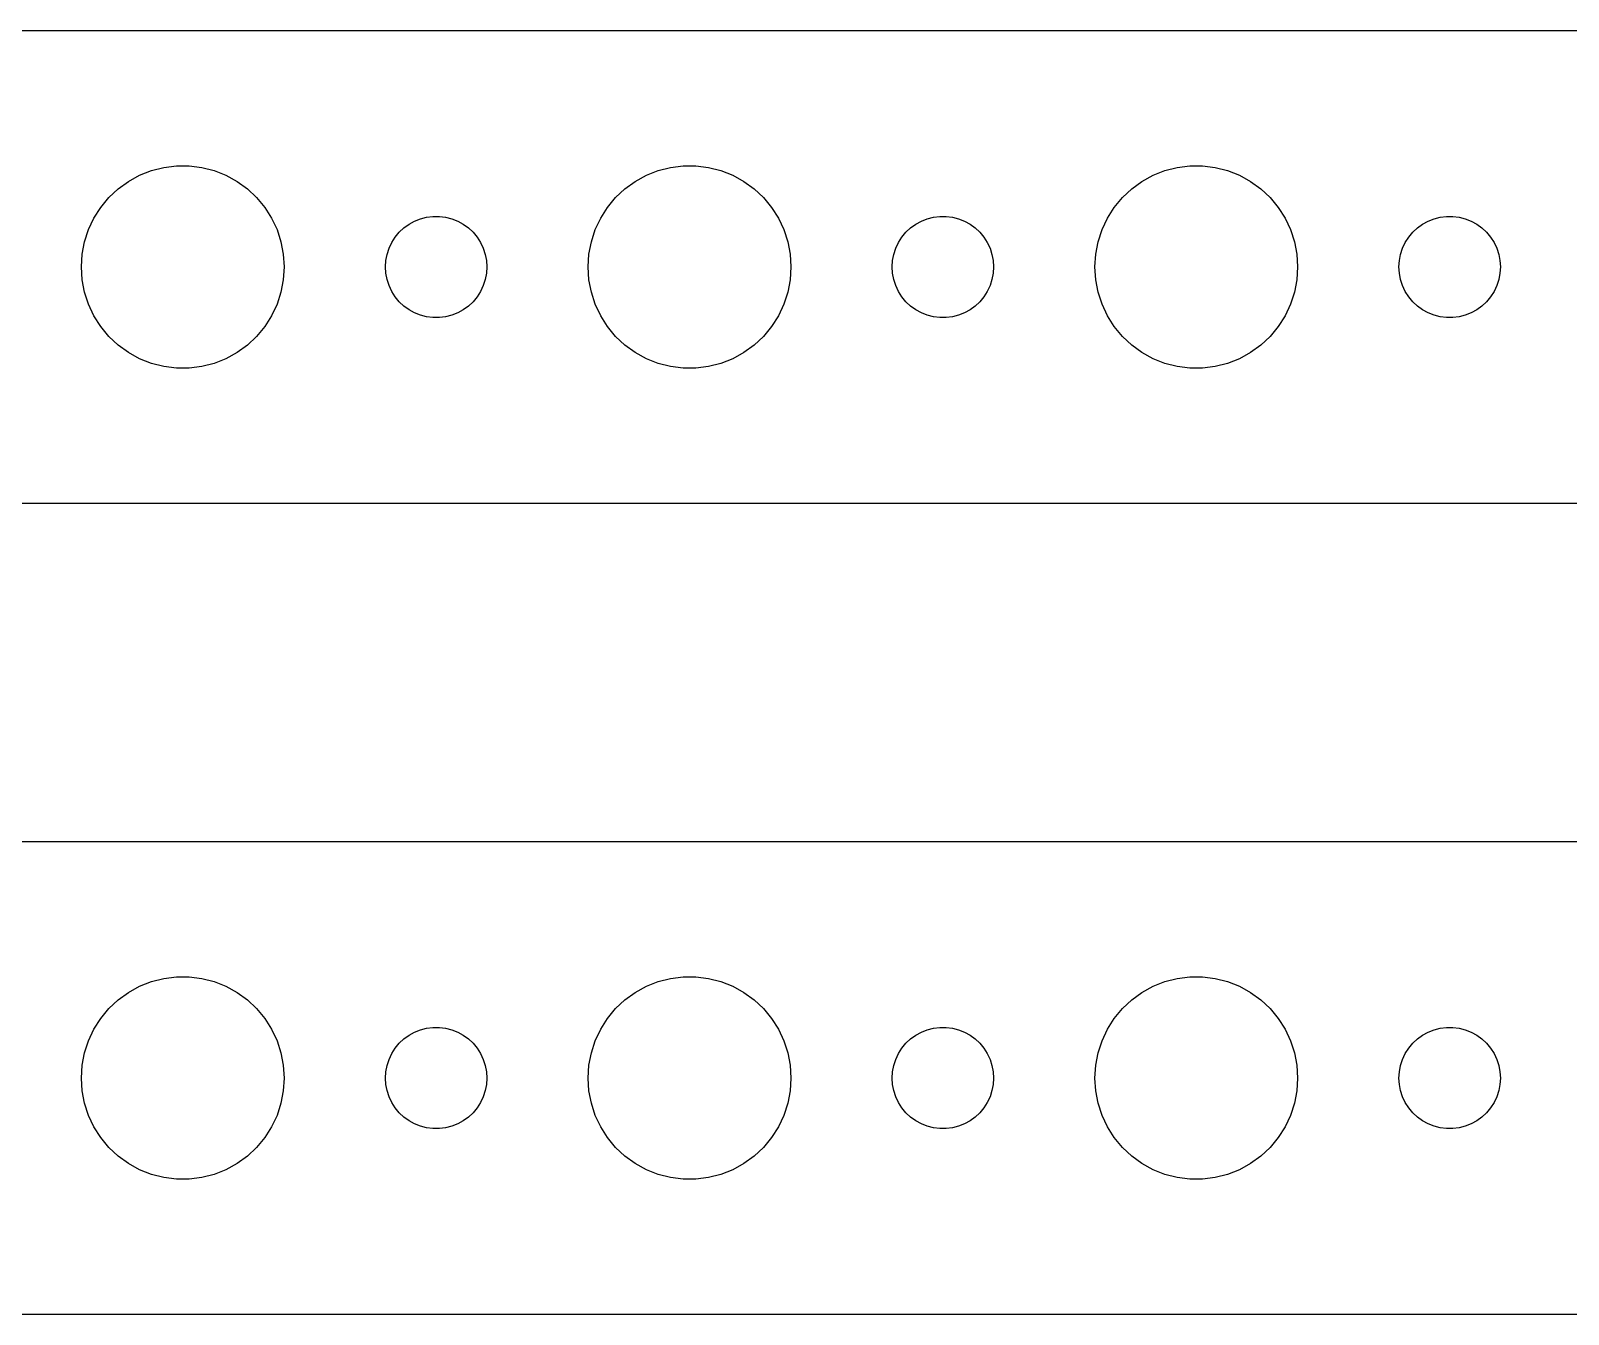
# Model space of a CAD drawing. Header units: metres. Extents: x -194 to 194, y 17 to 55.
# Drawn here: x -102 to -56.49, y 17.01 to 54.99 of the extents above; entities that cross this region are included whole.
import ezdxf

# ---------------------------------------------------------------- set-up
doc = ezdxf.new("R2010")
doc.units = ezdxf.units.M

msp = doc.modelspace()

# ---------------------------------------------------------------- linework, layer by layer
for p, q in [((189.814, 54.9901), (-189.814, 54.9901)), ((-98.0621, 50.9469), (-97.6884, 50.9941)), ((-97.6884, 50.9941), (-97.3116, 50.9941)), ((-97.3116, 50.9941), (-96.9379, 50.9469)), ((-83.0621, 50.9469), (-82.6884, 50.9941)), ((-82.6884, 50.9941), (-82.3116, 50.9941)), ((-82.3116, 50.9941), (-81.9379, 50.9469)), ((-68.0621, 50.9469), (-67.6884, 50.9941)), ((-67.6884, 50.9941), (-67.3116, 50.9941)), ((-67.3116, 50.9941), (-66.9379, 50.9469)), ((-99.4123, 50.3115), (-99.1075, 50.533)), ((-99.1075, 50.533), (-98.7773, 50.7145)), ((-98.7773, 50.7145), (-98.427, 50.8532)), ((-98.427, 50.8532), (-98.0621, 50.9469)), ((-96.9379, 50.9469), (-96.573, 50.8532)), ((-96.573, 50.8532), (-96.2227, 50.7145)), ((-96.2227, 50.7145), (-95.8925, 50.533)), ((-95.8925, 50.533), (-95.5877, 50.3115)), ((-84.4123, 50.3115), (-84.1075, 50.533)), ((-84.1075, 50.533), (-83.7773, 50.7145)), ((-83.7773, 50.7145), (-83.427, 50.8532)), ((-83.427, 50.8532), (-83.0621, 50.9469)), ((-81.9379, 50.9469), (-81.573, 50.8532)), ((-81.573, 50.8532), (-81.2227, 50.7145)), ((-81.2227, 50.7145), (-80.8925, 50.533)), ((-80.8925, 50.533), (-80.5877, 50.3115)), ((-69.4123, 50.3115), (-69.1075, 50.533)), ((-69.1075, 50.533), (-68.7773, 50.7145)), ((-68.7773, 50.7145), (-68.427, 50.8532)), ((-68.427, 50.8532), (-68.0621, 50.9469)), ((-66.9379, 50.9469), (-66.573, 50.8532)), ((-66.573, 50.8532), (-66.2227, 50.7145)), ((-66.2227, 50.7145), (-65.8925, 50.533)), ((-65.8925, 50.533), (-65.5877, 50.3115)), ((-99.6869, 50.0536), (-99.4123, 50.3115)), ((-95.5877, 50.3115), (-95.3131, 50.0536)), ((-84.6869, 50.0536), (-84.4123, 50.3115)), ((-80.5877, 50.3115), (-80.3131, 50.0536)), ((-69.6869, 50.0536), (-69.4123, 50.3115)), ((-65.5877, 50.3115), (-65.3131, 50.0536)), ((-100.129, 49.4453), (-99.927, 49.7634)), ((-99.927, 49.7634), (-99.6869, 50.0536)), ((-95.3131, 50.0536), (-95.073, 49.7634)), ((-95.073, 49.7634), (-94.8711, 49.4453)), ((-85.1289, 49.4453), (-84.927, 49.7634)), ((-84.927, 49.7634), (-84.6869, 50.0536)), ((-80.3131, 50.0536), (-80.073, 49.7634)), ((-80.073, 49.7634), (-79.8711, 49.4453)), ((-70.1289, 49.4453), (-69.927, 49.7634)), ((-69.927, 49.7634), (-69.6869, 50.0536)), ((-65.3131, 50.0536), (-65.073, 49.7634)), ((-65.073, 49.7634), (-64.8711, 49.4453)), ((-100.289, 49.1044), (-100.129, 49.4453)), ((-94.8711, 49.4453), (-94.7107, 49.1044)), ((-91.0934, 49.0268), (-90.9561, 49.1558)), ((-90.9561, 49.1558), (-90.8037, 49.2665)), ((-90.8037, 49.2665), (-90.6387, 49.3572)), ((-90.6387, 49.3572), (-90.4635, 49.4266)), ((-90.4635, 49.4266), (-90.2811, 49.4734)), ((-90.2811, 49.4734), (-90.0942, 49.497)), ((-90.0942, 49.497), (-89.9058, 49.497)), ((-89.9058, 49.497), (-89.7189, 49.4734)), ((-89.7189, 49.4734), (-89.5365, 49.4266)), ((-89.5365, 49.4266), (-89.3613, 49.3572)), ((-89.3613, 49.3572), (-89.1963, 49.2665)), ((-89.1963, 49.2665), (-89.0439, 49.1558)), ((-89.0439, 49.1558), (-88.9065, 49.0268)), ((-85.2893, 49.1044), (-85.1289, 49.4453)), ((-79.8711, 49.4453), (-79.7107, 49.1044)), ((-76.0934, 49.0268), (-75.9561, 49.1558)), ((-75.9561, 49.1558), (-75.8037, 49.2665)), ((-75.8037, 49.2665), (-75.6387, 49.3572)), ((-75.6387, 49.3572), (-75.4635, 49.4266)), ((-75.4635, 49.4266), (-75.2811, 49.4734)), ((-75.2811, 49.4734), (-75.0942, 49.497)), ((-75.0942, 49.497), (-74.9058, 49.497)), ((-74.9058, 49.497), (-74.7189, 49.4734)), ((-74.7189, 49.4734), (-74.5365, 49.4266)), ((-74.5365, 49.4266), (-74.3613, 49.3572)), ((-74.3613, 49.3572), (-74.1963, 49.2665)), ((-74.1963, 49.2665), (-74.0439, 49.1558)), ((-74.0439, 49.1558), (-73.9065, 49.0268)), ((-70.2893, 49.1044), (-70.1289, 49.4453)), ((-64.8711, 49.4453), (-64.7107, 49.1044)), ((-61.0934, 49.0268), (-60.9561, 49.1558)), ((-60.9561, 49.1558), (-60.8037, 49.2665)), ((-60.8037, 49.2665), (-60.6387, 49.3572)), ((-60.6387, 49.3572), (-60.4635, 49.4266)), ((-60.4635, 49.4266), (-60.2811, 49.4734)), ((-60.2811, 49.4734), (-60.0942, 49.497)), ((-60.0942, 49.497), (-59.9058, 49.497)), ((-59.9058, 49.497), (-59.7189, 49.4734)), ((-59.7189, 49.4734), (-59.5365, 49.4266)), ((-59.5365, 49.4266), (-59.3613, 49.3572)), ((-59.3613, 49.3572), (-59.1963, 49.2665)), ((-59.1963, 49.2665), (-59.0439, 49.1558)), ((-59.0439, 49.1558), (-58.9065, 49.0268)), ((-100.476, 48.376), (-100.406, 48.7461)), ((-100.406, 48.7461), (-100.289, 49.1044)), ((-94.7107, 49.1044), (-94.5943, 48.7461)), ((-94.5943, 48.7461), (-94.5237, 48.376)), ((-91.3947, 48.5522), (-91.3145, 48.7226)), ((-91.3145, 48.7226), (-91.2135, 48.8817)), ((-91.2135, 48.8817), (-91.0934, 49.0268)), ((-88.9065, 49.0268), (-88.7865, 48.8817)), ((-88.7865, 48.8817), (-88.6855, 48.7226)), ((-88.6855, 48.7226), (-88.6053, 48.5522)), ((-85.4763, 48.376), (-85.4057, 48.7461)), ((-85.4057, 48.7461), (-85.2893, 49.1044)), ((-79.7107, 49.1044), (-79.5943, 48.7461)), ((-79.5943, 48.7461), (-79.5237, 48.376)), ((-76.3947, 48.5522), (-76.3145, 48.7226)), ((-76.3145, 48.7226), (-76.2135, 48.8817)), ((-76.2135, 48.8817), (-76.0934, 49.0268)), ((-73.9065, 49.0268), (-73.7865, 48.8817)), ((-73.7865, 48.8817), (-73.6855, 48.7226)), ((-73.6855, 48.7226), (-73.6053, 48.5522)), ((-70.4763, 48.376), (-70.4057, 48.7461)), ((-70.4057, 48.7461), (-70.2893, 49.1044)), ((-64.7107, 49.1044), (-64.5943, 48.7461)), ((-64.5943, 48.7461), (-64.5237, 48.376)), ((-61.3947, 48.5522), (-61.3145, 48.7226)), ((-61.3145, 48.7226), (-61.2135, 48.8817)), ((-61.2135, 48.8817), (-61.0934, 49.0268)), ((-58.9065, 49.0268), (-58.7865, 48.8817)), ((-58.7865, 48.8817), (-58.6855, 48.7226)), ((-58.6855, 48.7226), (-58.6053, 48.5522)), ((-100.5, 48), (-100.476, 48.376)), ((-94.5237, 48.376), (-94.5, 48)), ((-91.4882, 48.188), (-91.4529, 48.373)), ((-91.4529, 48.373), (-91.3947, 48.5522)), ((-88.6053, 48.5522), (-88.5471, 48.373)), ((-88.5471, 48.373), (-88.5118, 48.188)), ((-85.5, 48), (-85.4763, 48.376)), ((-79.5237, 48.376), (-79.5, 48)), ((-76.4882, 48.188), (-76.4529, 48.373)), ((-76.4529, 48.373), (-76.3947, 48.5522)), ((-73.6053, 48.5522), (-73.5471, 48.373)), ((-73.5471, 48.373), (-73.5118, 48.188)), ((-70.5, 48), (-70.4763, 48.376)), ((-64.5237, 48.376), (-64.5, 48)), ((-61.4882, 48.188), (-61.4529, 48.373)), ((-61.4529, 48.373), (-61.3947, 48.5522)), ((-58.6053, 48.5522), (-58.5471, 48.373)), ((-58.5471, 48.373), (-58.5118, 48.188)), ((-100.476, 47.624), (-100.5, 48)), ((-94.5, 48), (-94.5237, 47.624)), ((-91.5, 48), (-91.4882, 48.188)), ((-91.4882, 47.812), (-91.5, 48)), ((-91.4529, 47.627), (-91.4882, 47.812)), ((-88.5118, 47.812), (-88.5471, 47.627)), ((-88.5118, 48.188), (-88.5, 48)), ((-88.5, 48), (-88.5118, 47.812)), ((-85.4763, 47.624), (-85.5, 48)), ((-79.5, 48), (-79.5237, 47.624)), ((-76.5, 48), (-76.4882, 48.188)), ((-76.4882, 47.812), (-76.5, 48)), ((-76.4529, 47.627), (-76.4882, 47.812)), ((-73.5118, 47.812), (-73.5471, 47.627)), ((-73.5118, 48.188), (-73.5, 48)), ((-73.5, 48), (-73.5118, 47.812)), ((-70.4763, 47.624), (-70.5, 48)), ((-64.5, 48), (-64.5237, 47.624)), ((-61.5, 48), (-61.4882, 48.188)), ((-61.4882, 47.812), (-61.5, 48)), ((-61.4529, 47.627), (-61.4882, 47.812)), ((-58.5118, 47.812), (-58.5471, 47.627)), ((-58.5118, 48.188), (-58.5, 48)), ((-58.5, 48), (-58.5118, 47.812)), ((-100.406, 47.2539), (-100.476, 47.624)), ((-94.5237, 47.624), (-94.5943, 47.2539)), ((-91.3947, 47.4478), (-91.4529, 47.627)), ((-91.3145, 47.2774), (-91.3947, 47.4478)), ((-88.6053, 47.4478), (-88.6855, 47.2774)), ((-88.5471, 47.627), (-88.6053, 47.4478)), ((-85.4057, 47.2539), (-85.4763, 47.624)), ((-79.5237, 47.624), (-79.5943, 47.2539)), ((-76.3947, 47.4478), (-76.4529, 47.627)), ((-76.3145, 47.2774), (-76.3947, 47.4478)), ((-73.6053, 47.4478), (-73.6855, 47.2774)), ((-73.5471, 47.627), (-73.6053, 47.4478)), ((-70.4057, 47.2539), (-70.4763, 47.624)), ((-64.5237, 47.624), (-64.5943, 47.2539)), ((-61.3947, 47.4478), (-61.4529, 47.627)), ((-61.3145, 47.2774), (-61.3947, 47.4478)), ((-58.6053, 47.4478), (-58.6855, 47.2774)), ((-58.5471, 47.627), (-58.6053, 47.4478)), ((-100.289, 46.8956), (-100.406, 47.2539)), ((-100.129, 46.5547), (-100.289, 46.8956)), ((-94.7107, 46.8956), (-94.8711, 46.5547)), ((-94.5943, 47.2539), (-94.7107, 46.8956)), ((-91.2135, 47.1183), (-91.3145, 47.2774)), ((-91.0934, 46.9732), (-91.2135, 47.1183)), ((-90.9561, 46.8442), (-91.0934, 46.9732)), ((-88.9065, 46.9732), (-89.0439, 46.8442)), ((-88.7865, 47.1183), (-88.9065, 46.9732)), ((-88.6855, 47.2774), (-88.7865, 47.1183)), ((-85.2893, 46.8956), (-85.4057, 47.2539)), ((-85.1289, 46.5547), (-85.2893, 46.8956)), ((-79.7107, 46.8956), (-79.8711, 46.5547)), ((-79.5943, 47.2539), (-79.7107, 46.8956)), ((-76.2135, 47.1183), (-76.3145, 47.2774)), ((-76.0934, 46.9732), (-76.2135, 47.1183)), ((-75.9561, 46.8442), (-76.0934, 46.9732)), ((-73.9065, 46.9732), (-74.0439, 46.8442)), ((-73.7865, 47.1183), (-73.9065, 46.9732)), ((-73.6855, 47.2774), (-73.7865, 47.1183)), ((-70.2893, 46.8956), (-70.4057, 47.2539)), ((-70.1289, 46.5547), (-70.2893, 46.8956)), ((-64.7107, 46.8956), (-64.8711, 46.5547)), ((-64.5943, 47.2539), (-64.7107, 46.8956)), ((-61.2135, 47.1183), (-61.3145, 47.2774)), ((-61.0934, 46.9732), (-61.2135, 47.1183)), ((-60.9561, 46.8442), (-61.0934, 46.9732)), ((-58.9065, 46.9732), (-59.0439, 46.8442)), ((-58.7865, 47.1183), (-58.9065, 46.9732)), ((-58.6855, 47.2774), (-58.7865, 47.1183)), ((-99.927, 46.2366), (-100.129, 46.5547)), ((-94.8711, 46.5547), (-95.073, 46.2366)), ((-90.8037, 46.7335), (-90.9561, 46.8442)), ((-90.6387, 46.6428), (-90.8037, 46.7335)), ((-90.4635, 46.5734), (-90.6387, 46.6428)), ((-90.2811, 46.5266), (-90.4635, 46.5734)), ((-90.0942, 46.503), (-90.2811, 46.5266)), ((-89.9058, 46.503), (-90.0942, 46.503)), ((-89.7189, 46.5266), (-89.9058, 46.503)), ((-89.5365, 46.5734), (-89.7189, 46.5266)), ((-89.3613, 46.6428), (-89.5365, 46.5734)), ((-89.1963, 46.7335), (-89.3613, 46.6428)), ((-89.0439, 46.8442), (-89.1963, 46.7335)), ((-84.927, 46.2366), (-85.1289, 46.5547)), ((-79.8711, 46.5547), (-80.073, 46.2366)), ((-75.8037, 46.7335), (-75.9561, 46.8442)), ((-75.6387, 46.6428), (-75.8037, 46.7335)), ((-75.4635, 46.5734), (-75.6387, 46.6428)), ((-75.2811, 46.5266), (-75.4635, 46.5734)), ((-75.0942, 46.503), (-75.2811, 46.5266)), ((-74.9058, 46.503), (-75.0942, 46.503)), ((-74.7189, 46.5266), (-74.9058, 46.503)), ((-74.5365, 46.5734), (-74.7189, 46.5266)), ((-74.3613, 46.6428), (-74.5365, 46.5734)), ((-74.1963, 46.7335), (-74.3613, 46.6428)), ((-74.0439, 46.8442), (-74.1963, 46.7335)), ((-69.927, 46.2366), (-70.1289, 46.5547)), ((-64.8711, 46.5547), (-65.073, 46.2366)), ((-60.8037, 46.7335), (-60.9561, 46.8442)), ((-60.6387, 46.6428), (-60.8037, 46.7335)), ((-60.4635, 46.5734), (-60.6387, 46.6428)), ((-60.2811, 46.5266), (-60.4635, 46.5734)), ((-60.0942, 46.503), (-60.2811, 46.5266)), ((-59.9058, 46.503), (-60.0942, 46.503)), ((-59.7189, 46.5266), (-59.9058, 46.503)), ((-59.5365, 46.5734), (-59.7189, 46.5266)), ((-59.3613, 46.6428), (-59.5365, 46.5734)), ((-59.1963, 46.7335), (-59.3613, 46.6428)), ((-59.0439, 46.8442), (-59.1963, 46.7335)), ((-99.6869, 45.9464), (-99.927, 46.2366)), ((-95.073, 46.2366), (-95.3131, 45.9464)), ((-84.6869, 45.9464), (-84.927, 46.2366)), ((-80.073, 46.2366), (-80.3131, 45.9464)), ((-69.6869, 45.9464), (-69.927, 46.2366)), ((-65.073, 46.2366), (-65.3131, 45.9464)), ((-99.4123, 45.6885), (-99.6869, 45.9464)), ((-99.1075, 45.467), (-99.4123, 45.6885)), ((-95.5877, 45.6885), (-95.8925, 45.467)), ((-95.3131, 45.9464), (-95.5877, 45.6885)), ((-84.4123, 45.6885), (-84.6869, 45.9464)), ((-84.1075, 45.467), (-84.4123, 45.6885)), ((-80.5877, 45.6885), (-80.8925, 45.467)), ((-80.3131, 45.9464), (-80.5877, 45.6885)), ((-69.4123, 45.6885), (-69.6869, 45.9464)), ((-69.1075, 45.467), (-69.4123, 45.6885)), ((-65.5877, 45.6885), (-65.8925, 45.467)), ((-65.3131, 45.9464), (-65.5877, 45.6885)), ((-98.7773, 45.2855), (-99.1075, 45.467)), ((-98.427, 45.1468), (-98.7773, 45.2855)), ((-98.0621, 45.0531), (-98.427, 45.1468)), ((-96.573, 45.1468), (-96.9379, 45.0531)), ((-96.2227, 45.2855), (-96.573, 45.1468)), ((-95.8925, 45.467), (-96.2227, 45.2855)), ((-83.7773, 45.2855), (-84.1075, 45.467)), ((-83.427, 45.1468), (-83.7773, 45.2855)), ((-83.0621, 45.0531), (-83.427, 45.1468)), ((-81.573, 45.1468), (-81.9379, 45.0531)), ((-81.2227, 45.2855), (-81.573, 45.1468)), ((-80.8925, 45.467), (-81.2227, 45.2855)), ((-68.7773, 45.2855), (-69.1075, 45.467)), ((-68.427, 45.1468), (-68.7773, 45.2855)), ((-68.0621, 45.0531), (-68.427, 45.1468)), ((-66.573, 45.1468), (-66.9379, 45.0531)), ((-66.2227, 45.2855), (-66.573, 45.1468)), ((-65.8925, 45.467), (-66.2227, 45.2855)), ((-97.6884, 45.0059), (-98.0621, 45.0531)), ((-97.3116, 45.0059), (-97.6884, 45.0059)), ((-96.9379, 45.0531), (-97.3116, 45.0059)), ((-82.6884, 45.0059), (-83.0621, 45.0531)), ((-82.3116, 45.0059), (-82.6884, 45.0059)), ((-81.9379, 45.0531), (-82.3116, 45.0059)), ((-67.6884, 45.0059), (-68.0621, 45.0531)), ((-67.3116, 45.0059), (-67.6884, 45.0059)), ((-66.9379, 45.0531), (-67.3116, 45.0059)), ((-189.814, 41.0099), (189.814, 41.0099)), ((189.814, 30.9901), (-189.814, 30.9901)), ((-98.7773, 26.7145), (-98.427, 26.8532)), ((-98.427, 26.8532), (-98.0621, 26.9469)), ((-98.0621, 26.9469), (-97.6884, 26.9941)), ((-97.6884, 26.9941), (-97.3116, 26.9941)), ((-97.3116, 26.9941), (-96.9379, 26.9469)), ((-96.9379, 26.9469), (-96.573, 26.8532)), ((-96.573, 26.8532), (-96.2227, 26.7145)), ((-83.7773, 26.7145), (-83.427, 26.8532)), ((-83.427, 26.8532), (-83.0621, 26.9469)), ((-83.0621, 26.9469), (-82.6884, 26.9941)), ((-82.6884, 26.9941), (-82.3116, 26.9941)), ((-82.3116, 26.9941), (-81.9379, 26.9469)), ((-81.9379, 26.9469), (-81.573, 26.8532)), ((-81.573, 26.8532), (-81.2227, 26.7145)), ((-68.7773, 26.7145), (-68.427, 26.8532)), ((-68.427, 26.8532), (-68.0621, 26.9469)), ((-68.0621, 26.9469), (-67.6884, 26.9941)), ((-67.6884, 26.9941), (-67.3116, 26.9941)), ((-67.3116, 26.9941), (-66.9379, 26.9469)), ((-66.9379, 26.9469), (-66.573, 26.8532)), ((-66.573, 26.8532), (-66.2227, 26.7145)), ((-99.4123, 26.3115), (-99.1075, 26.533)), ((-99.1075, 26.533), (-98.7773, 26.7145)), ((-96.2227, 26.7145), (-95.8925, 26.533)), ((-95.8925, 26.533), (-95.5877, 26.3115)), ((-84.4123, 26.3115), (-84.1075, 26.533)), ((-84.1075, 26.533), (-83.7773, 26.7145)), ((-81.2227, 26.7145), (-80.8925, 26.533)), ((-80.8925, 26.533), (-80.5877, 26.3115)), ((-69.4123, 26.3115), (-69.1075, 26.533)), ((-69.1075, 26.533), (-68.7773, 26.7145)), ((-66.2227, 26.7145), (-65.8925, 26.533)), ((-65.8925, 26.533), (-65.5877, 26.3115)), ((-99.927, 25.7634), (-99.6869, 26.0536)), ((-99.6869, 26.0536), (-99.4123, 26.3115)), ((-95.5877, 26.3115), (-95.3131, 26.0536)), ((-95.3131, 26.0536), (-95.073, 25.7634)), ((-84.927, 25.7634), (-84.6869, 26.0536)), ((-84.6869, 26.0536), (-84.4123, 26.3115)), ((-80.5877, 26.3115), (-80.3131, 26.0536)), ((-80.3131, 26.0536), (-80.073, 25.7634)), ((-69.927, 25.7634), (-69.6869, 26.0536)), ((-69.6869, 26.0536), (-69.4123, 26.3115)), ((-65.5877, 26.3115), (-65.3131, 26.0536)), ((-65.3131, 26.0536), (-65.073, 25.7634)), ((-100.129, 25.4453), (-99.927, 25.7634)), ((-95.073, 25.7634), (-94.8711, 25.4453)), ((-90.2811, 25.4734), (-90.0942, 25.497)), ((-90.0942, 25.497), (-89.9058, 25.497)), ((-89.9058, 25.497), (-89.7189, 25.4734)), ((-85.1289, 25.4453), (-84.927, 25.7634)), ((-80.073, 25.7634), (-79.8711, 25.4453)), ((-75.2811, 25.4734), (-75.0942, 25.497)), ((-75.0942, 25.497), (-74.9058, 25.497)), ((-74.9058, 25.497), (-74.7189, 25.4734)), ((-70.1289, 25.4453), (-69.927, 25.7634)), ((-65.073, 25.7634), (-64.8711, 25.4453)), ((-60.2811, 25.4734), (-60.0942, 25.497)), ((-60.0942, 25.497), (-59.9058, 25.497)), ((-59.9058, 25.497), (-59.7189, 25.4734)), ((-100.406, 24.7461), (-100.289, 25.1044)), ((-100.289, 25.1044), (-100.129, 25.4453)), ((-94.8711, 25.4453), (-94.7107, 25.1044)), ((-94.7107, 25.1044), (-94.5943, 24.7461)), ((-91.0934, 25.0268), (-90.9561, 25.1558)), ((-90.9561, 25.1558), (-90.8037, 25.2665)), ((-90.8037, 25.2665), (-90.6387, 25.3572)), ((-90.6387, 25.3572), (-90.4635, 25.4266)), ((-90.4635, 25.4266), (-90.2811, 25.4734)), ((-89.7189, 25.4734), (-89.5365, 25.4266)), ((-89.5365, 25.4266), (-89.3613, 25.3572)), ((-89.3613, 25.3572), (-89.1963, 25.2665)), ((-89.1963, 25.2665), (-89.0439, 25.1558)), ((-89.0439, 25.1558), (-88.9065, 25.0268)), ((-85.4057, 24.7461), (-85.2893, 25.1044)), ((-85.2893, 25.1044), (-85.1289, 25.4453)), ((-79.8711, 25.4453), (-79.7107, 25.1044)), ((-79.7107, 25.1044), (-79.5943, 24.7461)), ((-76.0934, 25.0268), (-75.9561, 25.1558)), ((-75.9561, 25.1558), (-75.8037, 25.2665)), ((-75.8037, 25.2665), (-75.6387, 25.3572)), ((-75.6387, 25.3572), (-75.4635, 25.4266)), ((-75.4635, 25.4266), (-75.2811, 25.4734)), ((-74.7189, 25.4734), (-74.5365, 25.4266)), ((-74.5365, 25.4266), (-74.3613, 25.3572)), ((-74.3613, 25.3572), (-74.1963, 25.2665)), ((-74.1963, 25.2665), (-74.0439, 25.1558)), ((-74.0439, 25.1558), (-73.9065, 25.0268)), ((-70.4057, 24.7461), (-70.2893, 25.1044)), ((-70.2893, 25.1044), (-70.1289, 25.4453)), ((-64.8711, 25.4453), (-64.7107, 25.1044)), ((-64.7107, 25.1044), (-64.5943, 24.7461)), ((-61.0934, 25.0268), (-60.9561, 25.1558)), ((-60.9561, 25.1558), (-60.8037, 25.2665)), ((-60.8037, 25.2665), (-60.6387, 25.3572)), ((-60.6387, 25.3572), (-60.4635, 25.4266)), ((-60.4635, 25.4266), (-60.2811, 25.4734)), ((-59.7189, 25.4734), (-59.5365, 25.4266)), ((-59.5365, 25.4266), (-59.3613, 25.3572)), ((-59.3613, 25.3572), (-59.1963, 25.2665)), ((-59.1963, 25.2665), (-59.0439, 25.1558)), ((-59.0439, 25.1558), (-58.9065, 25.0268)), ((-100.476, 24.376), (-100.406, 24.7461)), ((-94.5943, 24.7461), (-94.5237, 24.376)), ((-91.3947, 24.5522), (-91.3145, 24.7226)), ((-91.3145, 24.7226), (-91.2135, 24.8817)), ((-91.2135, 24.8817), (-91.0934, 25.0268)), ((-88.9065, 25.0268), (-88.7865, 24.8817)), ((-88.7865, 24.8817), (-88.6855, 24.7226)), ((-88.6855, 24.7226), (-88.6053, 24.5522)), ((-85.4763, 24.376), (-85.4057, 24.7461)), ((-79.5943, 24.7461), (-79.5237, 24.376)), ((-76.3947, 24.5522), (-76.3145, 24.7226)), ((-76.3145, 24.7226), (-76.2135, 24.8817)), ((-76.2135, 24.8817), (-76.0934, 25.0268)), ((-73.9065, 25.0268), (-73.7865, 24.8817)), ((-73.7865, 24.8817), (-73.6855, 24.7226)), ((-73.6855, 24.7226), (-73.6053, 24.5522)), ((-70.4763, 24.376), (-70.4057, 24.7461)), ((-64.5943, 24.7461), (-64.5237, 24.376)), ((-61.3947, 24.5522), (-61.3145, 24.7226)), ((-61.3145, 24.7226), (-61.2135, 24.8817)), ((-61.2135, 24.8817), (-61.0934, 25.0268)), ((-58.9065, 25.0268), (-58.7865, 24.8817)), ((-58.7865, 24.8817), (-58.6855, 24.7226)), ((-58.6855, 24.7226), (-58.6053, 24.5522)), ((-100.5, 24), (-100.476, 24.376)), ((-94.5237, 24.376), (-94.5, 24)), ((-91.5, 24), (-91.4882, 24.188)), ((-91.4882, 24.188), (-91.4529, 24.373)), ((-91.4529, 24.373), (-91.3947, 24.5522)), ((-88.6053, 24.5522), (-88.5471, 24.373)), ((-88.5471, 24.373), (-88.5118, 24.188)), ((-88.5118, 24.188), (-88.5, 24)), ((-85.5, 24), (-85.4763, 24.376)), ((-79.5237, 24.376), (-79.5, 24)), ((-76.5, 24), (-76.4882, 24.188)), ((-76.4882, 24.188), (-76.4529, 24.373)), ((-76.4529, 24.373), (-76.3947, 24.5522)), ((-73.6053, 24.5522), (-73.5471, 24.373)), ((-73.5471, 24.373), (-73.5118, 24.188)), ((-73.5118, 24.188), (-73.5, 24)), ((-70.5, 24), (-70.4763, 24.376)), ((-64.5237, 24.376), (-64.5, 24)), ((-61.5, 24), (-61.4882, 24.188)), ((-61.4882, 24.188), (-61.4529, 24.373)), ((-61.4529, 24.373), (-61.3947, 24.5522)), ((-58.6053, 24.5522), (-58.5471, 24.373)), ((-58.5471, 24.373), (-58.5118, 24.188)), ((-58.5118, 24.188), (-58.5, 24)), ((-100.476, 23.624), (-100.5, 24)), ((-94.5, 24), (-94.5237, 23.624)), ((-91.4882, 23.812), (-91.5, 24)), ((-91.4529, 23.627), (-91.4882, 23.812)), ((-88.5118, 23.812), (-88.5471, 23.627)), ((-88.5, 24), (-88.5118, 23.812)), ((-85.4763, 23.624), (-85.5, 24)), ((-79.5, 24), (-79.5237, 23.624)), ((-76.4882, 23.812), (-76.5, 24)), ((-76.4529, 23.627), (-76.4882, 23.812)), ((-73.5118, 23.812), (-73.5471, 23.627)), ((-73.5, 24), (-73.5118, 23.812)), ((-70.4763, 23.624), (-70.5, 24)), ((-64.5, 24), (-64.5237, 23.624)), ((-61.4882, 23.812), (-61.5, 24)), ((-61.4529, 23.627), (-61.4882, 23.812)), ((-58.5118, 23.812), (-58.5471, 23.627)), ((-58.5, 24), (-58.5118, 23.812)), ((-100.406, 23.2539), (-100.476, 23.624)), ((-100.289, 22.8956), (-100.406, 23.2539)), ((-94.5943, 23.2539), (-94.7107, 22.8956)), ((-94.5237, 23.624), (-94.5943, 23.2539)), ((-91.3947, 23.4478), (-91.4529, 23.627)), ((-91.3145, 23.2774), (-91.3947, 23.4478)), ((-91.2135, 23.1183), (-91.3145, 23.2774)), ((-88.6855, 23.2774), (-88.7865, 23.1183)), ((-88.6053, 23.4478), (-88.6855, 23.2774)), ((-88.5471, 23.627), (-88.6053, 23.4478)), ((-85.4057, 23.2539), (-85.4763, 23.624)), ((-85.2893, 22.8956), (-85.4057, 23.2539)), ((-79.5943, 23.2539), (-79.7107, 22.8956)), ((-79.5237, 23.624), (-79.5943, 23.2539)), ((-76.3947, 23.4478), (-76.4529, 23.627)), ((-76.3145, 23.2774), (-76.3947, 23.4478)), ((-76.2135, 23.1183), (-76.3145, 23.2774)), ((-73.6855, 23.2774), (-73.7865, 23.1183)), ((-73.6053, 23.4478), (-73.6855, 23.2774)), ((-73.5471, 23.627), (-73.6053, 23.4478)), ((-70.4057, 23.2539), (-70.4763, 23.624)), ((-70.2893, 22.8956), (-70.4057, 23.2539)), ((-64.5943, 23.2539), (-64.7107, 22.8956)), ((-64.5237, 23.624), (-64.5943, 23.2539)), ((-61.3947, 23.4478), (-61.4529, 23.627)), ((-61.3145, 23.2774), (-61.3947, 23.4478)), ((-61.2135, 23.1183), (-61.3145, 23.2774)), ((-58.6855, 23.2774), (-58.7865, 23.1183)), ((-58.6053, 23.4478), (-58.6855, 23.2774)), ((-58.5471, 23.627), (-58.6053, 23.4478)), ((-100.129, 22.5547), (-100.289, 22.8956)), ((-94.7107, 22.8956), (-94.8711, 22.5547)), ((-91.0934, 22.9732), (-91.2135, 23.1183)), ((-90.9561, 22.8442), (-91.0934, 22.9732)), ((-90.8037, 22.7335), (-90.9561, 22.8442)), ((-89.0439, 22.8442), (-89.1963, 22.7335)), ((-88.9065, 22.9732), (-89.0439, 22.8442)), ((-88.7865, 23.1183), (-88.9065, 22.9732)), ((-85.1289, 22.5547), (-85.2893, 22.8956)), ((-79.7107, 22.8956), (-79.8711, 22.5547)), ((-76.0934, 22.9732), (-76.2135, 23.1183)), ((-75.9561, 22.8442), (-76.0934, 22.9732)), ((-75.8037, 22.7335), (-75.9561, 22.8442)), ((-74.0439, 22.8442), (-74.1963, 22.7335)), ((-73.9065, 22.9732), (-74.0439, 22.8442)), ((-73.7865, 23.1183), (-73.9065, 22.9732)), ((-70.1289, 22.5547), (-70.2893, 22.8956)), ((-64.7107, 22.8956), (-64.8711, 22.5547)), ((-61.0934, 22.9732), (-61.2135, 23.1183)), ((-60.9561, 22.8442), (-61.0934, 22.9732)), ((-60.8037, 22.7335), (-60.9561, 22.8442)), ((-59.0439, 22.8442), (-59.1963, 22.7335)), ((-58.9065, 22.9732), (-59.0439, 22.8442)), ((-58.7865, 23.1183), (-58.9065, 22.9732)), ((-99.927, 22.2366), (-100.129, 22.5547)), ((-94.8711, 22.5547), (-95.073, 22.2366)), ((-90.6387, 22.6428), (-90.8037, 22.7335)), ((-90.4635, 22.5734), (-90.6387, 22.6428)), ((-90.2811, 22.5266), (-90.4635, 22.5734)), ((-90.0942, 22.503), (-90.2811, 22.5266)), ((-89.9058, 22.503), (-90.0942, 22.503)), ((-89.7189, 22.5266), (-89.9058, 22.503)), ((-89.5365, 22.5734), (-89.7189, 22.5266)), ((-89.3613, 22.6428), (-89.5365, 22.5734)), ((-89.1963, 22.7335), (-89.3613, 22.6428)), ((-84.927, 22.2366), (-85.1289, 22.5547)), ((-79.8711, 22.5547), (-80.073, 22.2366)), ((-75.6387, 22.6428), (-75.8037, 22.7335)), ((-75.4635, 22.5734), (-75.6387, 22.6428)), ((-75.2811, 22.5266), (-75.4635, 22.5734)), ((-75.0942, 22.503), (-75.2811, 22.5266)), ((-74.9058, 22.503), (-75.0942, 22.503)), ((-74.7189, 22.5266), (-74.9058, 22.503)), ((-74.5365, 22.5734), (-74.7189, 22.5266)), ((-74.3613, 22.6428), (-74.5365, 22.5734)), ((-74.1963, 22.7335), (-74.3613, 22.6428)), ((-69.927, 22.2366), (-70.1289, 22.5547)), ((-64.8711, 22.5547), (-65.073, 22.2366)), ((-60.6387, 22.6428), (-60.8037, 22.7335)), ((-60.4635, 22.5734), (-60.6387, 22.6428)), ((-60.2811, 22.5266), (-60.4635, 22.5734)), ((-60.0942, 22.503), (-60.2811, 22.5266)), ((-59.9058, 22.503), (-60.0942, 22.503)), ((-59.7189, 22.5266), (-59.9058, 22.503)), ((-59.5365, 22.5734), (-59.7189, 22.5266)), ((-59.3613, 22.6428), (-59.5365, 22.5734)), ((-59.1963, 22.7335), (-59.3613, 22.6428)), ((-99.6869, 21.9464), (-99.927, 22.2366)), ((-99.4123, 21.6885), (-99.6869, 21.9464)), ((-95.3131, 21.9464), (-95.5877, 21.6885)), ((-95.073, 22.2366), (-95.3131, 21.9464)), ((-84.6869, 21.9464), (-84.927, 22.2366)), ((-84.4123, 21.6885), (-84.6869, 21.9464)), ((-80.3131, 21.9464), (-80.5877, 21.6885)), ((-80.073, 22.2366), (-80.3131, 21.9464)), ((-69.6869, 21.9464), (-69.927, 22.2366)), ((-69.4123, 21.6885), (-69.6869, 21.9464)), ((-65.3131, 21.9464), (-65.5877, 21.6885)), ((-65.073, 22.2366), (-65.3131, 21.9464)), ((-99.1075, 21.467), (-99.4123, 21.6885)), ((-98.7773, 21.2855), (-99.1075, 21.467)), ((-95.8925, 21.467), (-96.2227, 21.2855)), ((-95.5877, 21.6885), (-95.8925, 21.467)), ((-84.1075, 21.467), (-84.4123, 21.6885)), ((-83.7773, 21.2855), (-84.1075, 21.467)), ((-80.8925, 21.467), (-81.2227, 21.2855)), ((-80.5877, 21.6885), (-80.8925, 21.467)), ((-69.1075, 21.467), (-69.4123, 21.6885)), ((-68.7773, 21.2855), (-69.1075, 21.467)), ((-65.8925, 21.467), (-66.2227, 21.2855)), ((-65.5877, 21.6885), (-65.8925, 21.467)), ((-98.427, 21.1468), (-98.7773, 21.2855)), ((-98.0621, 21.0531), (-98.427, 21.1468)), ((-97.6884, 21.0059), (-98.0621, 21.0531)), ((-97.3116, 21.0059), (-97.6884, 21.0059)), ((-96.9379, 21.0531), (-97.3116, 21.0059)), ((-96.573, 21.1468), (-96.9379, 21.0531)), ((-96.2227, 21.2855), (-96.573, 21.1468)), ((-83.427, 21.1468), (-83.7773, 21.2855)), ((-83.0621, 21.0531), (-83.427, 21.1468)), ((-82.6884, 21.0059), (-83.0621, 21.0531)), ((-82.3116, 21.0059), (-82.6884, 21.0059)), ((-81.9379, 21.0531), (-82.3116, 21.0059)), ((-81.573, 21.1468), (-81.9379, 21.0531)), ((-81.2227, 21.2855), (-81.573, 21.1468)), ((-68.427, 21.1468), (-68.7773, 21.2855)), ((-68.0621, 21.0531), (-68.427, 21.1468)), ((-67.6884, 21.0059), (-68.0621, 21.0531)), ((-67.3116, 21.0059), (-67.6884, 21.0059)), ((-66.9379, 21.0531), (-67.3116, 21.0059)), ((-66.573, 21.1468), (-66.9379, 21.0531)), ((-66.2227, 21.2855), (-66.573, 21.1468)), ((-189.814, 17.0099), (189.814, 17.0099))]:
    msp.add_line(p, q)

doc.saveas('drawing.dxf')
